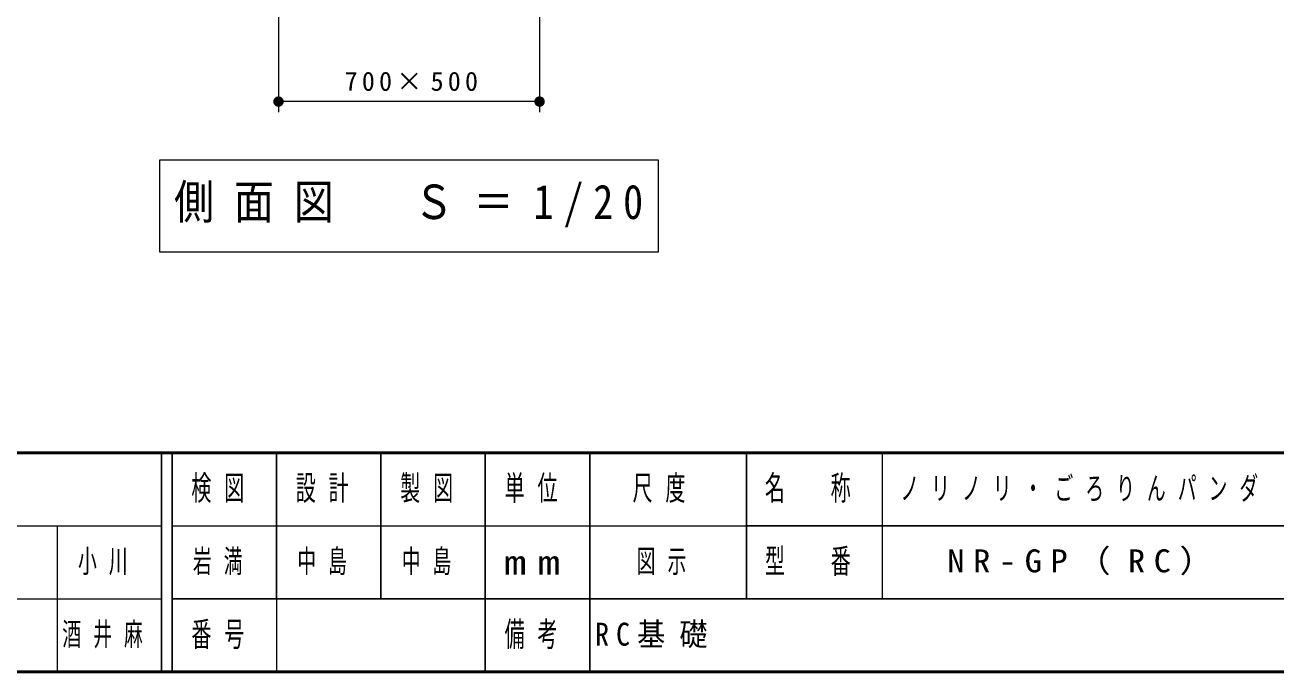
# Model space of a CAD drawing. Units: millimetres on the paper, scale 1:20. Extents: x -385 to 0, y 0 to 267.
# Drawn here: x -256.6 to -136.8, y 0 to 62 of the extents above; entities that cross this region are included whole.
import ezdxf

# ---------------------------------------------------------------- set-up
doc = ezdxf.new("R2010")
doc.units = ezdxf.units.MM
doc.layers.add('1_20', color=7, linetype='Continuous', lineweight=13)
doc.layers.add('LY_3', color=7, linetype='Continuous', lineweight=13)
doc.layers.add('LY_4', color=7, linetype='Continuous')
doc.styles.add('ＭＳ ゴシック', font='')
doc.styles.get('ＭＳ ゴシック').set_extended_font_data('MS Gothic')

# ---------------------------------------------------------------- blocks, each defined once
blk = doc.blocks.new('filled_dot')
at = {"color": 0, "linetype": 'Continuous', "lineweight": -2, "const_width": 1.25}
blk.add_lwpolyline([(-0.625, 0, 1), (0.625, 0, 1)], format="xyb", close=True, dxfattribs=at)

msp = doc.modelspace()

# ---------------------------------------------------------------- linework, layer by layer
at = {"layer": '1_20'}
for p, q in [((-232.303, 83.627), (-232.303, 53.627)), ((-207.303, 83.627), (-207.303, 53.627)), ((-207.303, 54.627), (-232.303, 54.627)), ((-243.703, 49.027), (-243.703, 40.227)), ((-195.903, 49.027), (-243.703, 49.027)), ((-195.903, 40.227), (-195.903, 49.027)), ((-243.703, 40.227), (-195.903, 40.227))]:
    msp.add_line(p, q, dxfattribs=at)
at = {"layer": 'LY_3', "lineweight": 50}
for p, q in [((-385, 21), (0, 21)), ((-385, 0), (0, 0))]:
    msp.add_line(p, q, dxfattribs=at)
at = {"layer": 'LY_3', "color": 211, "lineweight": 25}
for p, q in [((-243.5, 21), (-243.5, 0)), ((-242.5, 21), (-242.5, 0)), ((-232.5, 21), (-232.5, 7)), ((-222.5, 21), (-222.5, 7)), ((-212.5, 21), (-212.5, 0)), ((-202.5, 21), (-202.5, 7)), ((-187.5, 21), (-187.5, 7)), ((-187.5, 14), (-70, 14)), ((-242.5, 7), (0, 7))]:
    msp.add_line(p, q, dxfattribs=at)
at = {"layer": 'LY_3'}
for p, q in [((-174.5, 21), (-174.5, 7)), ((-385, 14), (-243.5, 14)), ((-253.5, 14), (-253.5, 0)), ((-242.5, 14), (-187.5, 14)), ((-385, 7), (-243.5, 7)), ((-232.5, 7), (-232.5, 0))]:
    msp.add_line(p, q, dxfattribs=at)
at = {"layer": 'LY_3', "lineweight": 25}
msp.add_line((-202.5, 7), (-202.5, 0), dxfattribs=at)

# ---------------------------------------------------------------- block references
at = {"layer": '1_20', "xscale": 0.4, "yscale": 0.4}
msp.add_blockref('filled_dot', (-232.303, 54.627), dxfattribs=at)
at = {"layer": '1_20', "xscale": 0.4, "yscale": 0.4, "rotation": 180}
msp.add_blockref('filled_dot', (-207.303, 54.627), dxfattribs=at)

# ---------------------------------------------------------------- texts
at = {"layer": '1_20', "style": 'ＭＳ ゴシック'}
for s, insert, char_height, attachment_point in [('\\T1.32;700×500', (-219.383, 55.627), 1.833, 8), ('\\T1.5;\\W0.85;側面図\u3000Ｓ＝1/20', (-242.303, 44.627), 3.299, 4)]:
    msp.add_mtext(s, dxfattribs=dict(at, insert=insert, char_height=char_height, attachment_point=attachment_point))
at = {"layer": 'LY_3', "color": 4, "char_height": 2.346, "attachment_point": 5, "style": 'ＭＳ ゴシック'}
for s, insert in [('\\T1.64;\\W0.6;検図', (-237.5, 17.5)), ('\\T1.64;\\W0.6;設計', (-227.5, 17.5)), ('\\T1.64;\\W0.6;製図', (-217.5, 17.5)), ('\\T1.64;\\W0.6;単位', (-207.5, 17.5)), ('\\T1.64;\\W0.6;尺度', (-195.25, 17.5)), ('\\T1.64;\\W0.6;名\u3000称', (-181, 17.5)), ('\\T1.64;\\W0.6;型\u3000番', (-181, 10.5)), ('\\T1.5;\\W1.35;mm', (-207.5, 10.5)), ('\\T1.64;\\W0.6;番号', (-237.5, 3.5)), ('\\T1.64;\\W0.6;備考', (-207.5, 3.5))]:
    msp.add_mtext(s, dxfattribs=dict(at, insert=insert))
at = {"layer": 'LY_4', "char_height": 2.199, "attachment_point": 4, "style": 'ＭＳ ゴシック'}
for s, insert in [('\\T1.64;\\W0.6;ノリノリ・ごろりんパンダ', (-172.75, 17.5)), ('\\T1.64;\\W0.6;小川', (-251.5, 10.5)), ('\\T1.64;\\W0.6;岩満', (-240.5, 10.5)), ('\\T1.64;\\W0.6;中島', (-230.5, 10.5)), ('\\T1.64;\\W0.6;中島', (-220.5, 10.5)), ('\\T1.5;\\W1.1;NR-GP（RC）', (-168.25, 10.5)), ('\\T1.64;\\W0.6;図示', (-198, 10.5)), ('\\T1.64;\\W0.6;酒井麻', (-253, 3.5)), ('\\T1.5;\\W0.9;RC基礎', (-202, 3.5))]:
    msp.add_mtext(s, dxfattribs=dict(at, insert=insert))

doc.saveas('drawing.dxf')
